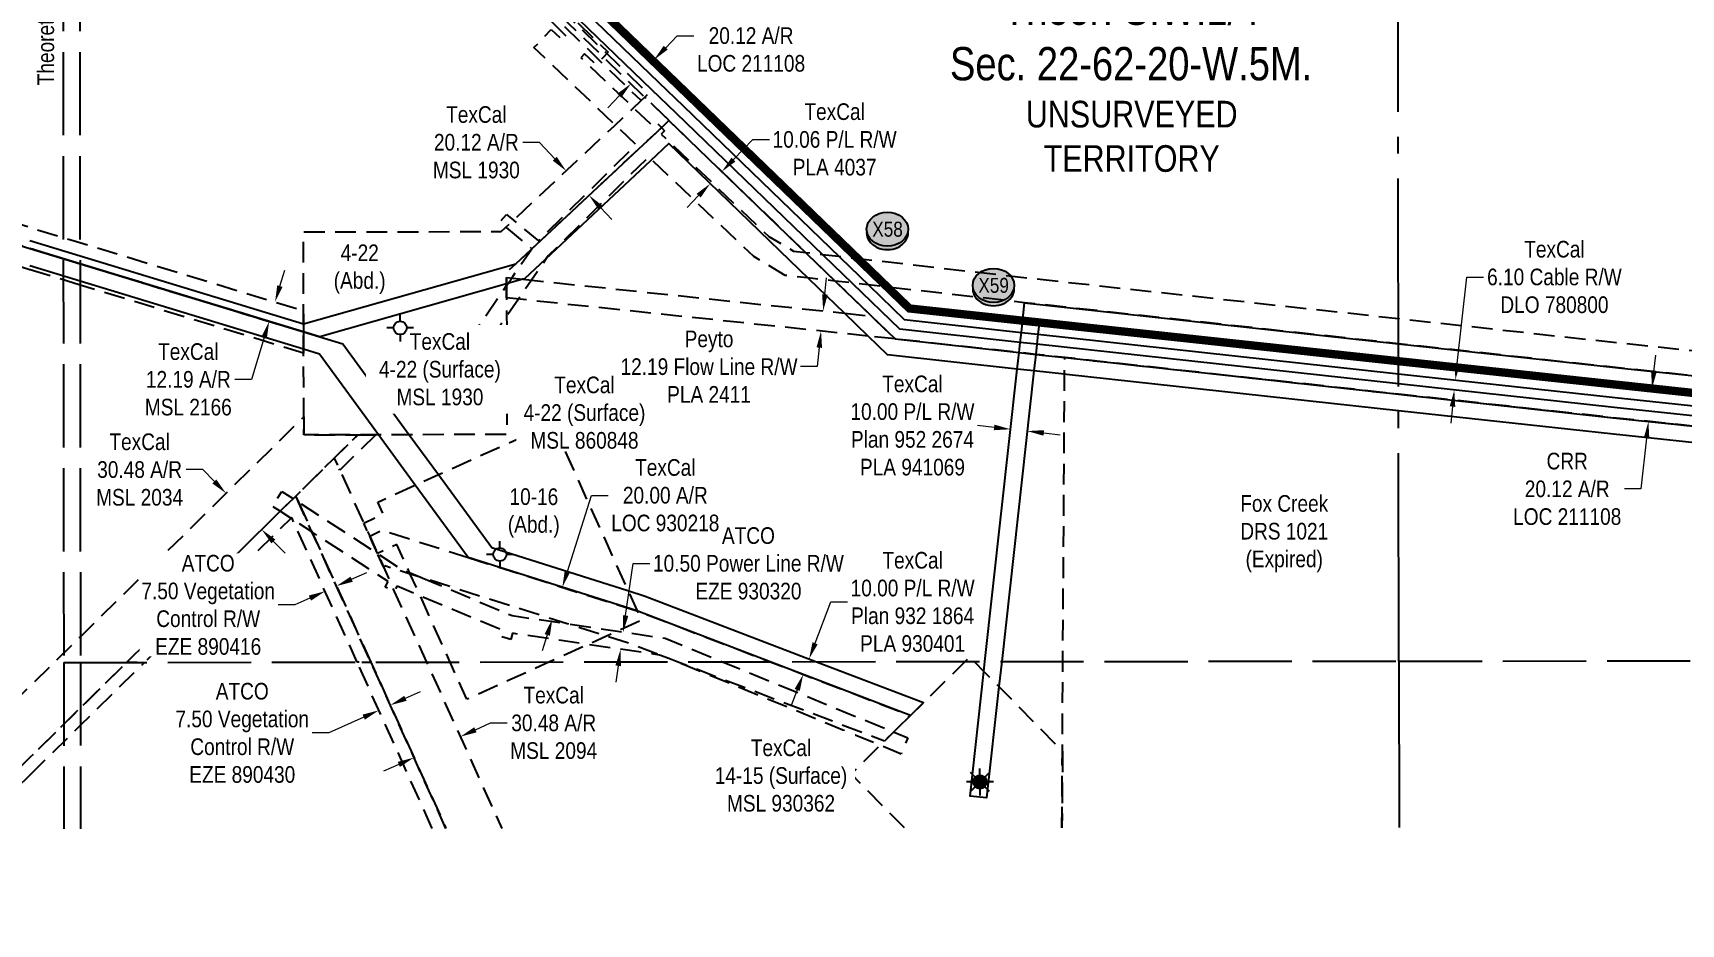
# Model space of a CAD drawing. Extents: x 500622 to 512229, y 6022177 to 6028063.
# Drawn here: x 504776 to 505765, y 6024584 to 6025119 of the extents above; entities that cross this region are included whole.
import ezdxf
from ezdxf.enums import TextEntityAlignment as Align

# ---------------------------------------------------------------- set-up
doc = ezdxf.new("R2010")
doc.units = 0
doc.header["$LTSCALE"] = 5
doc.header["$PDMODE"] = 3
doc.header["$PDSIZE"] = 30
for name, pattern in [('foc-ACCESSROAD', [3.75, 2.5, -1.25]), ('foc-FLOWLINE', [3.75, 2.5, -1.25]), ('foc-QUARTERLINE', [33, 25, -3, 2, -3]), ('foc-UNSURVEYED', [12.5, 10, -2.5])]:
    doc.linetypes.add(name, pattern=pattern)
doc.layers.get('Defpoints').update_dxf_attribs({"color": 9})
for name, color, linetype in [('C-SYMBOL', 7, 'Continuous'), ('F-AR', 190, 'foc-ACCESSROAD'), ('F-EZE', 190, 'foc-FLOWLINE'), ('F-FLOWLINE', 190, 'foc-FLOWLINE'), ('F-RW', 190, 'Continuous'), ('F-WS', 190, 'foc-ACCESSROAD'), ('F-WS-S', 190, 'Continuous'), ('L-QSEC', 8, 'foc-QUARTERLINE'), ('L-ROAD-T', 7, 'Continuous'), ('L-UNS-T', 3, 'Continuous'), ('L-USEC', 7, 'foc-UNSURVEYED'), ('P-CROSSINGS', 250, 'Continuous')]:
    doc.layers.add(name, color=color, linetype=linetype)
for name, color, linetype, lineweight in [('F-AR-T', 190, 'Continuous', 9), ('F-EZE-T', 190, 'Continuous', 9), ('F-FLOWLINE-T', 190, 'Continuous', 9), ('F-RW-T', 190, 'Continuous', 9), ('F-WS-T', 190, 'Continuous', 9)]:
    doc.layers.add(name, color=color, linetype=linetype, lineweight=lineweight)
doc.layers.add('P-PROPOSED-WL2', color=7, linetype='Continuous', true_color=0x05c1ff)
doc.styles.add('175L', font='ARIALN.TTF', dxfattribs={"height": 20})
doc.styles.add('80CG', font='ARIALN.TTF', dxfattribs={"height": 10})
doc.styles.add('80L', font='ARIALN.TTF', dxfattribs={"height": 10})
doc.styles.add('Crossing', font='ARIALN.TTF', dxfattribs={"height": 10})
doc.dimstyles.new('Compass 5 000', dxfattribs={"dimscale": 5, "dimtxt": 9, "dimasz": 2, "dimexe": 0.2, "dimexo": 0.0625, "dimgap": 0.5, "dimtad": 0, "dimtih": 1, "dimtoh": 1, "dimzin": 0, "dimdsep": 46, "dimtxsty": '80CG', "dimcen": 0.1, "dimse1": 1, "dimse2": 1, "dimclrd": 256, "dimclrt": 256, "dimaunit": 1, "dimadec": 4, "dimazin": 0, "dimtfac": 0.06, "dimtofl": 0, "dimtmove": 0, "dimatfit": 1, "dimfxl": 0.2, "dimtolj": 1, "dimtzin": 0, "dimlwd": -1, "dimarcsym": 0})

# ---------------------------------------------------------------- blocks, each defined once
blk = doc.blocks.new('*D964')
at = {"layer": 'Defpoints', "color": 0, "transparency": 16777216}
for p in [(505189.46, 6025035.87), (505191.55, 6025033.85), (505184.56, 6025026.61)]:
    blk.add_point(p, dxfattribs=at)
at = {"layer": 'F-RW-T', "transparency": 16777216}
for p, q in [((505196.41, 6025043.07), (505208.09, 6025055.16)), ((505208.09, 6025055.16), (505218.09, 6025055.16)), ((505175.52, 6025021.44), (505168.58, 6025014.25))]:
    blk.add_line(p, q, dxfattribs=at)
for points in [[(505195.21, 6025044.22), (505197.61, 6025041.91), (505189.46, 6025035.87)], [(505174.32, 6025022.6), (505176.72, 6025020.28), (505182.47, 6025028.63)]]:
    blk.add_solid(points, dxfattribs=at)
at = {"layer": 'F-RW-T', "transparency": 16777216, "insert": (505257.17, 6025055.16), "char_height": 10, "attachment_point": 5, "style": '80CG'}
blk.add_mtext('\\A1;TexCal\\P10.06 P/L R/W\\PPLA 4037', dxfattribs=at)
blk = doc.blocks.new('*D1030')
at = {"layer": 'Defpoints', "color": 0, "transparency": 16777216}
for p in [(505703.9, 6024910.57), (505748.06, 6024905.73), (505701.71, 6024890.57)]:
    blk.add_point(p, dxfattribs=at)
at = {"layer": 'F-AR-T', "transparency": 16777216}
for p, q in [((505749.15, 6024915.67), (505750.24, 6024925.61)), ((505744.77, 6024875.78), (505741.42, 6024845.23)), ((505741.42, 6024845.23), (505731.42, 6024845.23))]:
    blk.add_line(p, q, dxfattribs=at)
for points in [[(505747.49, 6024915.85), (505750.81, 6024915.49), (505748.06, 6024905.73)], [(505743.12, 6024875.96), (505746.43, 6024875.6), (505745.87, 6024885.72)]]:
    blk.add_solid(points, dxfattribs=at)
at = {"layer": 'F-AR-T', "transparency": 16777216, "insert": (505697.11, 6024845.23), "char_height": 10, "attachment_point": 5, "style": '80CG'}
blk.add_mtext('\\A1;CRR\\P20.12 A/R\\PLOC 211108', dxfattribs=at)
blk = doc.blocks.new('*D1031')
at = {"layer": 'Defpoints', "color": 0, "transparency": 16777216}
for p in [(505128.85, 6025122.39), (505114.87, 6025107.91), (505148.79, 6025103.13)]:
    blk.add_point(p, dxfattribs=at)
at = {"layer": 'F-AR-T', "transparency": 16777216}
for p, q in [((505155.73, 6025110.33), (505162.68, 6025117.52)), ((505162.68, 6025117.52), (505172.68, 6025117.52)), ((505127.86, 6025081.47), (505120.91, 6025074.28))]:
    blk.add_line(p, q, dxfattribs=at)
for points in [[(505154.53, 6025111.49), (505156.93, 6025109.17), (505148.79, 6025103.13)], [(505126.66, 6025082.63), (505129.06, 6025080.31), (505134.81, 6025088.66)]]:
    blk.add_solid(points, dxfattribs=at)
at = {"layer": 'F-AR-T', "transparency": 16777216, "insert": (505206.99, 6025117.52), "char_height": 10, "attachment_point": 5, "style": '80CG'}
blk.add_mtext('\\A1;CRR\\P20.12 A/R\\PLOC 211108', dxfattribs=at)
blk = doc.blocks.new('*D1043')
at = {"layer": 'Defpoints', "color": 0, "transparency": 16777216}
for p in [(505629.98, 6024910.71), (505642.06, 6024909.38), (505641.4, 6024903.32)]:
    blk.add_point(p, dxfattribs=at)
at = {"layer": 'F-RW-T', "transparency": 16777216}
for p, q in [((505631.07, 6024920.65), (505636.77, 6024972.53)), ((505636.77, 6024972.53), (505646.77, 6024972.53)), ((505628.23, 6024894.71), (505627.14, 6024884.77))]:
    blk.add_line(p, q, dxfattribs=at)
for points in [[(505629.42, 6024920.83), (505632.73, 6024920.47), (505629.98, 6024910.71)], [(505626.57, 6024894.89), (505629.88, 6024894.52), (505629.32, 6024904.65)]]:
    blk.add_solid(points, dxfattribs=at)
at = {"layer": 'F-RW-T', "transparency": 16777216, "insert": (505689.44, 6024972.53), "char_height": 10, "attachment_point": 5, "style": '80CG'}
blk.add_mtext('\\A1;TexCal\\P6.10 Cable R/W\\PDLO 780800', dxfattribs=at)
blk = doc.blocks.new('*D1064')
at = {"layer": 'Defpoints', "color": 0, "transparency": 16777216}
for p in [(504884.84, 6024968.6), (504881.28, 6024956.94), (504921.13, 6024957.54)]:
    blk.add_point(p, dxfattribs=at)
at = {"layer": 'F-AR-T', "transparency": 16777216}
for p, q in [((504924.04, 6024967.1), (504926.96, 6024976.67)), ((504914.66, 6024936.31), (504906.95, 6024911.01)), ((504906.95, 6024911.01), (504896.95, 6024911.01))]:
    blk.add_line(p, q, dxfattribs=at)
for points in [[(504922.45, 6024967.59), (504925.64, 6024966.62), (504921.13, 6024957.54)], [(504913.06, 6024936.8), (504916.25, 6024935.82), (504917.57, 6024945.88)]]:
    blk.add_solid(points, dxfattribs=at)
at = {"layer": 'F-AR-T', "transparency": 16777216, "insert": (504869.03, 6024911.01), "char_height": 10, "attachment_point": 5, "style": '80CG'}
blk.add_mtext('\\A1;TexCal\\P12.19 A/R\\PMSL 2166', dxfattribs=at)
blk = doc.blocks.new('*D1066')
at = {"layer": 'Defpoints', "color": 0, "transparency": 16777216}
for p in [(505172.39, 6024769.77), (505168.82, 6024760.44), (505241.85, 6024743.16)]:
    blk.add_point(p, dxfattribs=at)
at = {"layer": 'F-RW-T', "transparency": 16777216}
for p, q in [((505245.43, 6024752.5), (505254.93, 6024777.32)), ((505254.93, 6024777.32), (505264.93, 6024777.32)), ((505234.7, 6024724.49), (505231.13, 6024715.16))]:
    blk.add_line(p, q, dxfattribs=at)
for points in [[(505243.87, 6024753.1), (505246.98, 6024751.91), (505241.85, 6024743.16)], [(505233.15, 6024725.09), (505236.26, 6024723.9), (505238.28, 6024733.83)]]:
    blk.add_solid(points, dxfattribs=at)
at = {"layer": 'F-RW-T', "transparency": 16777216, "insert": (505304.02, 6024777.32), "char_height": 10, "attachment_point": 5, "style": '80CG'}
blk.add_mtext('\\A1;TexCal\\P10.00 P/L R/W\\PPlan 932 1864\\PPLA 930401', dxfattribs=at)
blk = doc.blocks.new('*D1070')
at = {"layer": 'Defpoints', "color": 0, "transparency": 16777216}
for p in [(505372.81, 6024879.99), (505360.73, 6024861.71), (505370.67, 6024860.61)]:
    blk.add_point(p, dxfattribs=at)
at = {"layer": 'F-RW-T', "transparency": 16777216}
for p, q in [((505352.93, 6024882.19), (505343, 6024883.29)), ((505382.75, 6024878.9), (505392.69, 6024877.8))]:
    blk.add_line(p, q, dxfattribs=at)
for points in [[(505353.12, 6024883.85), (505352.75, 6024880.53), (505362.87, 6024881.09)], [(505382.93, 6024880.55), (505382.56, 6024877.24), (505372.81, 6024879.99)]]:
    blk.add_solid(points, dxfattribs=at)
at = {"layer": 'F-RW-T', "transparency": 16777216, "insert": (505303.91, 6024883.29), "char_height": 10, "attachment_point": 5, "style": '80CG'}
blk.add_mtext('\\A1;TexCal\\P10.00 P/L R/W\\PPlan 952 2674\\PPLA 941069', dxfattribs=at)
blk = doc.blocks.new('*D1075')
at = {"layer": 'Defpoints', "color": 0, "transparency": 16777216}
for p in [(505130.17, 6024759.29), (505138.72, 6024758.02), (505137.18, 6024747.64)]:
    blk.add_point(p, dxfattribs=at)
at = {"layer": 'F-EZE-T', "transparency": 16777216}
for p, q in [((505131.64, 6024769.18), (505136.27, 6024800.49)), ((505136.27, 6024800.49), (505146.27, 6024800.49)), ((505127.17, 6024739.01), (505125.71, 6024729.12))]:
    blk.add_line(p, q, dxfattribs=at)
for points in [[(505129.99, 6024769.42), (505133.28, 6024768.94), (505130.17, 6024759.29)], [(505125.52, 6024739.25), (505128.82, 6024738.76), (505128.64, 6024748.9)]]:
    blk.add_solid(points, dxfattribs=at)
at = {"layer": 'F-EZE-T', "transparency": 16777216, "insert": (505205.41, 6024800.49), "char_height": 10, "attachment_point": 5, "style": '80CG'}
blk.add_mtext('\\A1;ATCO\\P10.50 Power Line R/W\\PEZE 930320', dxfattribs=at)
blk = doc.blocks.new('*D1076')
at = {"layer": 'Defpoints', "color": 0, "transparency": 16777216}
for p in [(505093.66, 6024786.15), (505093.71, 6024786.13), (505087.67, 6024767.06)]:
    blk.add_point(p, dxfattribs=at)
at = {"layer": 'F-AR-T', "transparency": 16777216}
for p, q in [((505096.68, 6024795.68), (505111.16, 6024841.39)), ((505111.16, 6024841.39), (505121.16, 6024841.39)), ((505084.6, 6024757.55), (505081.58, 6024748.01))]:
    blk.add_line(p, q, dxfattribs=at)
for points in [[(505095.09, 6024796.19), (505098.27, 6024795.18), (505093.66, 6024786.15)], [(505083.01, 6024758.05), (505086.19, 6024757.04), (505087.62, 6024767.08)]]:
    blk.add_solid(points, dxfattribs=at)
at = {"layer": 'F-AR-T', "transparency": 16777216, "insert": (505155.48, 6024841.39), "char_height": 10, "attachment_point": 5, "style": '80CG'}
blk.add_mtext('\\A1;TexCal\\P20.00 A/R\\PLOC 930218', dxfattribs=at)
blk = doc.blocks.new('*D1077')
at = {"layer": 'Defpoints', "color": 0, "transparency": 16777216}
for p in [(505032.34, 6024696.41), (505035.94, 6024688.45), (505008.16, 6024675.89)]:
    blk.add_point(p, dxfattribs=at)
at = {"layer": 'F-AR-T', "transparency": 16777216}
for p, q in [((505041.46, 6024700.52), (505050.57, 6024704.64)), ((505050.57, 6024704.64), (505060.57, 6024704.64)), ((504995.45, 6024679.73), (504986.33, 6024675.62))]:
    blk.add_line(p, q, dxfattribs=at)
for points in [[(505040.77, 6024702.04), (505042.14, 6024699), (505032.34, 6024696.41)], [(504994.76, 6024681.25), (504996.13, 6024678.22), (505004.56, 6024683.85)]]:
    blk.add_solid(points, dxfattribs=at)
at = {"layer": 'F-AR-T', "transparency": 16777216, "insert": (505088.47, 6024704.64), "char_height": 10, "attachment_point": 5, "style": '80CG'}
blk.add_mtext('\\A1;TexCal\\P30.48 A/R\\PMSL 2094', dxfattribs=at)
blk = doc.blocks.new('*D1078')
at = {"layer": 'Defpoints', "color": 0, "transparency": 16777216}
for p in [(504983.49, 6024712.26), (504991.87, 6024693.72), (504998.71, 6024696.8)]:
    blk.add_point(p, dxfattribs=at)
at = {"layer": 'F-EZE-T', "transparency": 16777216}
for p, q in [((504999.44, 6024719.46), (505008.56, 6024723.58)), ((504974.38, 6024708.14), (504953.4, 6024698.66)), ((504953.4, 6024698.66), (504943.4, 6024698.66))]:
    blk.add_line(p, q, dxfattribs=at)
for points in [[(504973.69, 6024709.66), (504975.07, 6024706.62), (504983.49, 6024712.26)], [(504998.76, 6024720.98), (505000.13, 6024717.94), (504990.33, 6024715.35)]]:
    blk.add_solid(points, dxfattribs=at)
at = {"layer": 'F-EZE-T', "transparency": 16777216, "insert": (504901.43, 6024698.66), "char_height": 10, "attachment_point": 5, "style": '80CG'}
blk.add_mtext('\\A1;ATCO\\P7.50 Vegetation\\PControl R/W\\PEZE 890430', dxfattribs=at)
blk = doc.blocks.new('*D1079')
at = {"layer": 'Defpoints', "color": 0, "transparency": 16777216}
for p in [(504956.28, 6024790.7), (504949.45, 6024787.61), (504951.17, 6024783.79)]:
    blk.add_point(p, dxfattribs=at)
at = {"layer": 'F-EZE-T', "transparency": 16777216}
for p, q in [((504967.12, 6024791), (504976.23, 6024795.11)), ((504932.95, 6024775.56), (504922.95, 6024775.56)), ((504942.06, 6024779.67), (504932.95, 6024775.56))]:
    blk.add_line(p, q, dxfattribs=at)
for points in [[(504966.44, 6024792.52), (504967.81, 6024789.48), (504958.01, 6024786.88)], [(504941.37, 6024781.19), (504942.75, 6024778.15), (504951.17, 6024783.79)]]:
    blk.add_solid(points, dxfattribs=at)
at = {"layer": 'F-EZE-T', "transparency": 16777216, "insert": (504880.98, 6024775.56), "char_height": 10, "attachment_point": 5, "style": '80CG', "bg_fill": 3, "box_fill_scale": 1.1, "bg_fill_color": 256, "bg_fill_true_color": 13158600, "bg_fill_transparency": 0}
blk.add_mtext('\\A1;ATCO\\P7.50 Vegetation\\PControl R/W\\PEZE 890416', dxfattribs=at)
blk = doc.blocks.new('*D1080')
at = {"layer": 'Defpoints', "color": 0, "transparency": 16777216}
for p in [(504891.72, 6024842.58), (504893.44, 6024844.27), (504914.82, 6024822.54)]:
    blk.add_point(p, dxfattribs=at)
at = {"layer": 'F-AR-T', "transparency": 16777216}
for p, q in [((504877.69, 6024856.83), (504867.69, 6024856.83)), ((504884.7, 6024849.71), (504877.69, 6024856.83)), ((504920.12, 6024813.72), (504927.13, 6024806.6))]:
    blk.add_line(p, q, dxfattribs=at)
for points in [[(504885.89, 6024850.88), (504883.51, 6024848.54), (504891.72, 6024842.58)], [(504921.3, 6024814.89), (504918.93, 6024812.56), (504913.1, 6024820.85)]]:
    blk.add_solid(points, dxfattribs=at)
at = {"layer": 'F-AR-T', "transparency": 16777216, "insert": (504839.79, 6024856.83), "char_height": 10, "attachment_point": 5, "style": '80CG'}
blk.add_mtext('\\A1;TexCal\\P30.48 A/R\\PMSL 2034', dxfattribs=at)
blk = doc.blocks.new('*D1081')
at = {"layer": 'Defpoints', "color": 0, "transparency": 16777216}
for p in [(505099.34, 6025039.48), (505095.94, 6025036.3), (505113.09, 6025024.79)]:
    blk.add_point(p, dxfattribs=at)
at = {"layer": 'F-AR-T', "transparency": 16777216}
for p, q in [((505079.9, 6025053.44), (505069.9, 6025053.44)), ((505089.11, 6025043.6), (505079.9, 6025053.44)), ((505116.53, 6025014.31), (505123.36, 6025007.01))]:
    blk.add_line(p, q, dxfattribs=at)
for points in [[(505090.32, 6025044.74), (505087.89, 6025042.46), (505095.94, 6025036.3)], [(505117.74, 6025015.45), (505115.31, 6025013.17), (505109.69, 6025021.61)]]:
    blk.add_solid(points, dxfattribs=at)
at = {"layer": 'F-AR-T', "transparency": 16777216, "insert": (505042, 6025053.44), "char_height": 10, "attachment_point": 5, "style": '80CG'}
blk.add_mtext('\\A1;TexCal\\P20.12 A/R\\PMSL 1930', dxfattribs=at)
blk = doc.blocks.new('*D1082')
at = {"layer": 'Defpoints', "color": 0, "transparency": 16777216}
for p in [(505199.12, 6024957.58), (505197.84, 6024945.47), (505249.01, 6024940.06)]:
    blk.add_point(p, dxfattribs=at)
at = {"layer": 'F-FLOWLINE-T', "transparency": 16777216}
for p, q in [((505251.34, 6024962.12), (505252.39, 6024972.06)), ((505247.96, 6024930.12), (505246.75, 6024918.71)), ((505246.75, 6024918.71), (505236.75, 6024918.71))]:
    blk.add_line(p, q, dxfattribs=at)
for points in [[(505249.68, 6024962.29), (505253, 6024961.94), (505250.29, 6024952.17)], [(505246.3, 6024930.29), (505249.62, 6024929.94), (505249.01, 6024940.06)]]:
    blk.add_solid(points, dxfattribs=at)
at = {"layer": 'F-FLOWLINE-T', "transparency": 16777216, "insert": (505181.75, 6024918.71), "char_height": 10, "attachment_point": 5, "style": '80CG'}
blk.add_mtext('\\A1;Peyto\\P12.19 Flow Line R/W\\PPLA 2411', dxfattribs=at)
blk = doc.blocks.new('Gabd')
for p, q in [((-0.81, 0), (-1.62, 0)), ((0, 0.81), (0, 1.62)), ((1.62, 0), (0.81, 0)), ((0, -0.81), (0, -1.62))]:
    blk.add_line(p, q)
blk.add_circle((0, 0), 0.8)
blk = doc.blocks.new('GAS')
h = blk.add_hatch(color=255)
h.dxf.hatch_style = 1
edge = h.paths.add_edge_path()
edge.add_arc((0, 0), 0.9, 0, 360)
for p, q in [((-0.81, 0), (-1.62, 0)), ((-0.57, 0.57), (-1.14, 1.14)), ((0, 0.81), (0, 1.62)), ((0.57, 0.57), (1.14, 1.14)), ((1.62, 0), (0.81, 0)), ((-0.57, -0.57), (-1.14, -1.14)), ((0, -0.81), (0, -1.62)), ((1.14, -1.14), (0.57, -0.57))]:
    blk.add_line(p, q)
blk.add_circle((0, 0), 0.8)
blk = doc.blocks.new('xing2')
h = blk.add_hatch(color=50)
h.dxf.hatch_style = 1
edge = h.paths.add_edge_path()
edge.add_ellipse((0, 0), major_axis=(-12.5, 0), ratio=0.816297, start_angle=0, end_angle=360)
h = blk.add_hatch(color=250)
h.dxf.hatch_style = 1
edge = h.paths.add_edge_path()
edge.add_ellipse((0, -2.05), major_axis=(-12.5, 0), ratio=0.816297, start_angle=0, end_angle=180)
edge.add_line((12.5, -2.05), (12.5, 0))
edge.add_ellipse((0, 0), major_axis=(-12.5, 0), ratio=0.816297, start_angle=0, end_angle=180, ccw=False)
edge.add_line((-12.5, 0), (-12.5, -2.05))
at = {"color": 250}
blk.add_ellipse((0, 0), major_axis=(-12.5, 0), ratio=0.816297, dxfattribs=at)
blk.add_ellipse((0, -2.05), major_axis=(-12.5, 0), ratio=0.816297, start_param=0, end_param=3.141593, dxfattribs=at)
at = {"color": 250, "style": 'Crossing'}
blk.add_attdef('CROSSING', text='', height=9, dxfattribs=at).set_placement((0.09, 0.02), align=Align.MIDDLE_CENTER)
at = {"color": 250, "style": 'Crossing', "flags": 1}
for tag, p in [('OWNER', (0.09, -12.49)), ('DESCRIPTION', (0.09, -25.77)), ('LOCATION', (0.09, -39.3)), ('DWG_REF', (0.09, -52.84))]:
    blk.add_attdef(tag, text='', height=9, dxfattribs=at).set_placement(p, align=Align.MIDDLE_CENTER)

msp = doc.modelspace()

# ---------------------------------------------------------------- linework, layer by layer
at = {"layer": 'F-AR', "flags": 128}
for points in [[(504251.495, 6025993.611), (504603.403, 6025629.214), (504690.717, 6025545.058), (504773.32, 6025465.448), (504803.51, 6025436.351), (504932.392, 6025312.134), (505051.91, 6025196.737), (505067.723, 6025181.441), (505073.384, 6025175.96), (505073.792, 6025175.566), (505075.263, 6025174.145), (505078.782, 6025170.747), (505273.201, 6024982.97), (505290.82, 6024965.954), (505302.562, 6024954.614), (505370.179, 6024947.192), (505380.113, 6024946.102), (505595.791, 6024922.436), (505726.848, 6024908.055), (506051.746, 6024873.772), (506074.469, 6024871.374), (506084.412, 6024870.325), (506099.346, 6024868.749), (506166.617, 6024861.649), (506197.108, 6024858.432), (506397.712, 6024837.264), (506427.875, 6024834.081), (507032.806, 6024770.239), (507048.347, 6024768.542), (507067.558, 6024766.57), (507090.453, 6024764.155), (507112.618, 6024761.753), (507129.922, 6024759.856), (507169.525, 6024755.663), (507178.205, 6024754.842), (507219.769, 6024750.516), (507285.703, 6024743.556), (507387.791, 6024732.786), (507402.851, 6024731.196), (507416.299, 6024729.777), (507417.91, 6024729.608), (507422.897, 6024729.083), (507429.871, 6024728.346), (507431.338, 6024728.191), (507434.912, 6024727.814), (507446.941, 6024726.546), (507449.949, 6024726.235), (507450.825, 6024705.898), (507435.739, 6024707.49), (507430.713, 6024708.019), (507426.581, 6024708.456), (507423.673, 6024708.764), (507418.678, 6024709.29), (507411.541, 6024710.042), (507403.551, 6024710.886), (507401.799, 6024711.07), (507386.888, 6024712.644), (507219.8, 6024730.277), (507210.07, 6024731.28), (507199.996, 6024732.276), (507156.386, 6024736.847), (507139.095, 6024738.749), (507106.13, 6024742.271), (507104.934, 6024742.398), (507095.889, 6024743.355), (507082.71, 6024744.743), (507081.935, 6024744.825), (507063.202, 6024746.8), (507062.63, 6024746.86), (506656.919, 6024789.668), (506626.574, 6024792.868), (506427.904, 6024813.842), (506397.74, 6024817.025), (506097.235, 6024848.735), (506082.326, 6024850.308), (506072.337, 6024851.362), (506069.609, 6024851.65), (506052.334, 6024853.474), (506049.619, 6024853.762), (505796.286, 6024880.49), (505724.694, 6024888.046), (505595.817, 6024902.189), (505395.347, 6024924.186), (505377.902, 6024926.1), (505367.968, 6024927.19), (505293.529, 6024935.36), (505279.276, 6024949.126), (505258.139, 6024969.541), (505240.52, 6024986.557), (505157.7, 6025066.55), (505143.207, 6025080.548), (504908.937, 6025306.818), (504803.539, 6025408.392), (504773.35, 6025437.487), (504737.941, 6025471.611), (504723.447, 6025485.579), (504661.759, 6025545.028), (504589.183, 6025614.976), (504239.993, 6025976.527), (504235.87, 6025976.477), (503970.903, 6025971.592), (503965.562, 6025971.495), (503961.463, 6025971.427), (503957.66, 6025971.35), (503954.123, 6025971.285), (503933.727, 6025970.911), (503939.681, 6025980.532), (503940.276, 6025981.494), (503942.405, 6025984.933), (503945.718, 6025990.356), (503946.23, 6025991.112), (503957.205, 6025991.311), (503967.794, 6025991.503), (503970.884, 6025991.559), (504248.614, 6025996.595), (504251.495, 6025993.611)], [(505037.08, 6024804.076), (505138.606, 6024771.912), (505140.041, 6024771.457), (505218.504, 6024741.407), (505302.71, 6024709.162), (505292.598, 6024699.201), (505287.049, 6024693.738), (505162.513, 6024741.352), (505157.601, 6024743.311), (505152.633, 6024745.261), (505152.055, 6024745.436), (505133.439, 6024752.565), (505120.194, 6024756.761), (505096.482, 6024764.272), (505009.537, 6024791.817), (505002.365, 6024794.09), (504987.027, 6024798.949), (504986.198, 6024798.536), (504982.617, 6024806.449), (504977.954, 6024816.779), (504985.347, 6024820.466), (505037.08, 6024804.076)]]:
    msp.add_lwpolyline(points, close=True, dxfattribs=at)
at = {"layer": 'F-EZE', "flags": 128}
for points in [[(503178.508, 6026726.636), (503253.993, 6026652.668), (503256.321, 6026654.793), (503260.368, 6026650.361), (503258.163, 6026648.348), (503262.592, 6026642.72), (503308.388, 6026587.238), (503311.073, 6026584.476), (503334.711, 6026560.158), (503366.2, 6026527.765), (503366.874, 6026527.072), (503391.835, 6026514.367), (503417.101, 6026501.508), (503426.869, 6026497.307), (503432.572, 6026494.686), (503433.002, 6026495.408), (503434.256, 6026497.313), (503436.426, 6026500.608), (503439.135, 6026504.722), (503443.145, 6026510.812), (503443.866, 6026511.872), (503446.838, 6026516.422), (503451.851, 6026513.121), (503450.33, 6026510.811), (503448.148, 6026507.497), (503446.321, 6026504.721), (503441.445, 6026497.316), (503440.756, 6026496.269), (503438.224, 6026492.424), (503441.986, 6026490.806), (503552.242, 6026378.243), (503581.756, 6026348.113), (503677.055, 6026250.828), (503934.077, 6025988.455), (503941.244, 6025986.096), (503942.803, 6025985.581), (503956.065, 6025981.088), (503957.056, 6025980.891), (503966.272, 6025977.857), (503970.898, 6025976.335), (503976.888, 6025974.363), (504231.225, 6025981.286), (504239.354, 6025981.508), (504243.548, 6025981.622), (504244.005, 6025981.635), (504260.85, 6025963.706), (504415.54, 6025799.074), (504514.391, 6025693.879), (504555.616, 6025654.046), (504668.439, 6025545.035), (504773.343, 6025443.68), (504803.533, 6025414.511), (505056.584, 6025170.01), (505064.131, 6025162.718), (505121.189, 6025107.593), (505120.386, 6025106.761), (505118.3, 6025104.603), (505116.215, 6025102.445), (505113.891, 6025100.04), (505107.044, 6025106.655), (505104.788, 6025104.284), (505136.413, 6025074.188), (505148.624, 6025062.568), (505150.81, 6025064.721), (505153.178, 6025062.317), (505155.023, 6025060.445), (505152.974, 6025058.428), (505217.677, 6024996.857), (505232.384, 6024988.111), (505239.788, 6024987.264), (505249.744, 6024986.126), (505259.698, 6024984.988), (505272.644, 6024983.508), (505372.925, 6024972.044), (505595.76, 6024947.59), (505729.555, 6024932.908), (506054.394, 6024898.619), (506077.115, 6024896.221), (506087.015, 6024894.915), (506087.509, 6024899.638), (506099.497, 6024898.352), (506102.429, 6024898.037), (506101.952, 6024893.594), (506107.432, 6024893.012), (506105.846, 6024878.09), (506100.351, 6024878.674), (506099.318, 6024868.758), (506098.481, 6024860.874), (506097.837, 6024854.811), (506097.206, 6024848.744), (506096.43, 6024842.034), (506170.129, 6024834.14), (506170.033, 6024841.051), (506169.949, 6024847.191), (506169.864, 6024853.332), (506169.754, 6024861.318), (506169.541, 6024876.751), (506175.542, 6024876.833), (506175.765, 6024860.684), (506175.875, 6024852.698), (506175.96, 6024846.557), (506176.045, 6024840.417), (506176.141, 6024833.495), (506397.751, 6024809.756), (506427.914, 6024806.524), (506626.097, 6024785.286), (506656.44, 6024782.035), (507018.375, 6024743.27), (507068.556, 6024737.896), (507087.885, 6024735.826), (507110.954, 6024733.355), (507138.525, 6024730.401), (507149.975, 6024729.176), (507167.813, 6024727.267), (507213.486, 6024722.379), (507219.814, 6024721.702), (507223.602, 6024721.296), (507384.284, 6024704.1), (507399.193, 6024702.505), (507400.016, 6024702.416), (507400.982, 6024704.098), (507404.857, 6024710.748), (507406.439, 6024713.471), (507415.935, 6024729.815), (507417.804, 6024733.032), (507422.547, 6024741.196), (507424.002, 6024743.694), (507429.129, 6024752.524), (507433.934, 6024760.795), (507445.287, 6024780.276), (507446.171, 6024751.986), (507441.367, 6024743.711), (507434.776, 6024732.373), (507432.288, 6024728.09), (507423.448, 6024712.875), (507421.209, 6024709.025), (507418.931, 6024705.102), (507417.35, 6024702.38), (507416.355, 6024700.668), (507419.218, 6024700.361), (507424.208, 6024699.827), (507436.271, 6024698.537), (507439.104, 6024698.234), (507467.004, 6024695.293), (507514.016, 6024690.196), (507526.476, 6024688.901), (507529.721, 6024688.587), (507541.413, 6024687.456), (507556.49, 6024685.971), (508021.797, 6024636.852), (508051.961, 6024633.674), (508194.174, 6024618.69), (508193.849, 6024615.653), (508193.697, 6024614.226), (508206.063, 6024612.922), (508245.85, 6024608.719), (508255.797, 6024607.669), (508257.838, 6024607.453), (508260.552, 6024606.814), (508273.168, 6024603.848), (508283.396, 6024601.443), (508292.995, 6024599.186), (508296.041, 6024598.47), (508296.372, 6024598.393), (508299.086, 6024597.566), (508316.177, 6024592.357), (508323.494, 6024590.127), (508323.496, 6024588.826), (508323.506, 6024583.849), (508317.224, 6024585.763), (508316.189, 6024586.078), (508299.098, 6024591.287), (508296.053, 6024592.215), (508294.808, 6024592.595), (508293.007, 6024593.018), (508283.392, 6024595.279), (508260.608, 6024600.622), (508256.828, 6024601.524), (508255.165, 6024601.7), (508205.431, 6024606.951), (508193.058, 6024608.257), (508192.579, 6024603.773), (508051.987, 6024618.583), (508021.823, 6024621.76), (507594.246, 6024666.795), (507525.331, 6024674.057), (507509.745, 6024675.7), (507475.483, 6024679.311), (507467.914, 6024680.109), (507462.678, 6024680.661), (507452.148, 6024681.771), (507437.346, 6024683.33), (507425.122, 6024684.638), (507420.136, 6024685.172), (507408.1, 6024686.46), (507407.654, 6024685.442), (507404.066, 6024679.518), (507398.326, 6024682.853), (507391.092, 6024687.056), (507391.761, 6024688.208), (507382.524, 6024689.197), (507247.954, 6024703.598), (507237.88, 6024704.676), (507219.838, 6024706.608), (507192.094, 6024709.631), (507172.23, 6024711.703), (507136.927, 6024715.481), (507121.768, 6024717.105), (507098.622, 6024719.583), (507079.294, 6024721.653), (506878.898, 6024743.12), (506655.499, 6024767.048), (506625.157, 6024770.298), (506427.936, 6024791.431), (506397.772, 6024794.662), (506176.35, 6024818.381), (506176.385, 6024815.778), (506170.384, 6024815.695), (506170.337, 6024819.026), (506094.828, 6024827.114), (506094.512, 6024824.166), (506079.592, 6024825.767), (506079.908, 6024828.713), (506074.464, 6024829.296), (506075.706, 6024840.89), (506076.062, 6024844.216), (506081.509, 6024843.633), (506082.293, 6024850.319), (506082.921, 6024856.387), (506083.565, 6024862.45), (506084.398, 6024870.329), (506085.45, 6024880.263), (506075.513, 6024881.313), (506052.805, 6024883.709), (505727.938, 6024917.989), (505595.779, 6024932.492), (505371.276, 6024957.127), (505290.392, 6024966.368), (505277.446, 6024967.846), (505267.492, 6024968.984), (505257.538, 6024970.121), (505241.113, 6024971.998), (505227.506, 6024973.552), (505208.555, 6024984.822), (505147.343, 6025043.072), (505145.543, 6025044.785), (505085.276, 6024985.404), (505084.436, 6024984.182), (505075.131, 6024970.66), (505067.289, 6024959.265), (505060.214, 6024948.982), (505049.216, 6024932.999), (505040.562, 6024938.953), (505060.194, 6024967.483), (505061.025, 6024968.69), (505063.243, 6024971.914), (505075.362, 6024989.487), (505059.88, 6025002.545), (505056.217, 6025005.574), (505060.043, 6025010.199), (505064.298, 6025006.68), (505079.305, 6024994.267), (505137.93, 6025052.031), (505125.44, 6025063.916), (505083.572, 6025103.758), (505076.629, 6025110.366), (505086.974, 6025121.236), (505093.917, 6025114.628), (505096.253, 6025117.082), (505053.573, 6025158.319), (505053.107, 6025157.841), (505051.448, 6025156.147), (505047.165, 6025160.346), (505048.788, 6025162.012), (505049.256, 6025162.49), (504803.549, 6025399.891), (504773.359, 6025429.06), (504733.686, 6025467.39), (504719.211, 6025481.376), (504653.338, 6025545.019), (504509.069, 6025684.415), (504506.884, 6025682.259), (504502.668, 6025686.531), (504504.854, 6025688.689), (504253.121, 6025956.594), (504219.838, 6025970.469), (503978.395, 6025963.896), (503977.9, 6025960.518), (503971.961, 6025961.388), (503972.456, 6025964.763), (503970.909, 6025965.272), (503964.105, 6025967.512), (503956.801, 6025969.916), (503953.88, 6025970.878), (503952.721, 6025971.26), (503937.121, 6025976.395), (503928.363, 6025979.278), (503567.067, 6026348.099), (503537.552, 6026378.229), (503528.995, 6026386.972), (503444.227, 6026473.507), (503429.842, 6026479.694), (503427.962, 6026476.838), (503422.948, 6026480.139), (503424.241, 6026482.102), (503410.727, 6026487.914), (503392.38, 6026497.25), (503360.56, 6026513.447), (503358.544, 6026510.713), (503353.713, 6026514.275), (503355.728, 6026517.009), (503345.956, 6026527.047), (503337.595, 6026535.663), (503311.092, 6026562.928), (503306.106, 6026568.057), (503305.595, 6026568.583), (503299.283, 6026575.076), (503296.955, 6026572.997), (503292.957, 6026577.473), (503294.939, 6026579.244), (503295.284, 6026579.553), (503245.036, 6026640.427), (503178.525, 6026705.607), (503148.344, 6026735.183), (503101.87, 6026780.723), (503016.154, 6026864.722), (502975.174, 6026904.882), (502958.887, 6026920.844), (502951.715, 6026929.499), (502945.148, 6026937.229), (502943.151, 6026939.836), (502939.184, 6026944.624), (502935.572, 6026948.985), (502939.31, 6026952.543), (502941.891, 6026955), (502946.472, 6026959.354), (502950.288, 6026954.743), (502956.234, 6026947.565), (502962.72, 6026939.739), (502969.959, 6026931.001), (502986.192, 6026915.093), (503026.586, 6026875.509), (503112.312, 6026791.504), (503148.327, 6026756.213), (503178.508, 6026726.636)], [(504228.042, 6025993.221), (504232.432, 6025988.675), (504238.286, 6025982.614), (504591.304, 6025617.099), (504666.079, 6025545.032), (504773.345, 6025441.659), (504803.535, 6025412.564), (504911.02, 6025308.977), (505055.767, 6025169.171), (505063.316, 6025161.88), (505145.4, 6025082.602), (505143.207, 6025080.548), (505141.014, 6025078.495), (505131.62, 6025087.567), (504906.854, 6025304.658), (504803.544, 6025404.221), (504773.354, 6025433.316), (504735.811, 6025469.499), (504737.941, 6025471.611), (504723.447, 6025485.579), (504721.317, 6025483.466), (504657.439, 6025545.024), (504587.062, 6025612.852), (504235.854, 6025976.493), (504232.39, 6025980.079), (504229.992, 6025982.562), (504224.138, 6025988.624), (504219.843, 6025993.072), (503970.887, 6025988.558), (503967.459, 6025988.496), (503967.298, 6025987.053), (503966.602, 6025980.817), (503965.562, 6025971.495), (503965.348, 6025969.588), (503848.06, 6025773.662), (503848.046, 6025788.244), (503848.041, 6025794.077), (503954.123, 6025971.285), (503955.165, 6025973.025), (503955.314, 6025974.355), (503956.042, 6025980.885), (503956.545, 6025985.388), (503956.723, 6025986.987), (503957.205, 6025991.311), (503957.678, 6025995.55), (503958.044, 6025998.829), (503970.878, 6025999.062), (504241.493, 6026003.969), (504248.614, 6025996.595), (504251.495, 6025993.611), (504228.042, 6025993.221)], [(504981.667, 6024877.808), (504960.01, 6024856.494), (504956.717, 6024863.779), (504970.962, 6024877.797), (504981.667, 6024877.808)], [(504935.262, 6024837.224), (504943.291, 6024819.453), (504978.659, 6024741.175), (504970.43, 6024741.168), (504931.623, 6024827.06), (504931.155, 6024828.095), (504930.71, 6024827.657), (504842.711, 6024741.049), (504832.003, 6024741.04), (504924.276, 6024831.85), (504931.938, 6024839.392), (504933.561, 6024840.988), (504935.262, 6024837.224)], [(505009.537, 6024791.817), (505063.562, 6024769.144), (505096.482, 6024764.272), (505126.869, 6024759.777), (505155.45, 6024755.548), (505189.932, 6024741.379), (505292.598, 6024699.201), (505301.118, 6024695.701), (505297.127, 6024685.986), (505284.462, 6024691.19), (505162.513, 6024741.352), (505157.601, 6024743.311), (505152.633, 6024745.261), (505152.055, 6024745.436), (505109.171, 6024751.78), (505063.713, 6024758.506), (505062.686, 6024754.825), (505056.906, 6024756.438), (505057.933, 6024760.119), (505008.303, 6024780.948), (504994.378, 6024786.792), (504992.727, 6024783.675), (504987.324, 6024786.298), (504989.077, 6024789.604), (504943.291, 6024819.453), (504931.623, 6024827.06), (504930.71, 6024827.656), (504924.276, 6024831.85), (504919.5, 6024834.965), (504925.235, 6024843.762), (504931.938, 6024839.392), (504935.262, 6024837.224), (504982.617, 6024806.449), (504996.539, 6024797.273), (505001.953, 6024795.001), (505009.537, 6024791.817)], [(504774.17, 6024673.594), (504753.676, 6024653.425), (504753.666, 6024663.939), (504774.159, 6024684.108), (504804.286, 6024713.759), (504832.006, 6024741.04), (504842.711, 6024741.049), (504804.297, 6024703.245), (504774.17, 6024673.594)]]:
    msp.add_lwpolyline(points, close=True, dxfattribs=at)
msp.add_lwpolyline([(505015.558, 6024641.292), (504970.43, 6024741.167), (504978.659, 6024741.174), (505023.786, 6024641.301)], dxfattribs=at)
at = {"layer": 'F-FLOWLINE'}
for points in [[(504938.29, 6024929.112), (504938.291, 6024926.815), (504804.013, 6024967.739), (504773.844, 6024976.934), (504441.777, 6025078.137), (504432.321, 6025081.018), (504432.319, 6025083.317), (504432.307, 6025093.769), (504441.763, 6025090.887), (504499.02, 6025073.437), (504773.831, 6024989.683), (504804, 6024980.489), (504938.279, 6024939.565), (504938.29, 6024929.112)], [(505279.276, 6024949.126), (505293.529, 6024935.36), (505277.267, 6024937.079), (505060.202, 6024960.013), (505060.193, 6024968.454), (505060.188, 6024972.236), (505069.913, 6024971.211), (505263.018, 6024950.841), (505279.276, 6024949.126)]]:
    msp.add_lwpolyline(points, close=True, dxfattribs=at)
at = {"layer": 'F-RW'}
for points in [[(504773.332, 6025454.407), (504803.522, 6025425.276), (505062.141, 6025175.713), (505069.693, 6025168.427), (505151.677, 6025089.322), (505166.171, 6025075.322), (505260.324, 6024984.383), (505277.943, 6024967.367), (505299.003, 6024947.028), (505369.308, 6024939.311), (505379.242, 6024938.221), (505595.801, 6024914.458), (505725.999, 6024900.171), (505797.566, 6024892.62)], [(505796.926, 6024886.556), (505725.346, 6024894.109), (505595.809, 6024908.323), (505378.572, 6024932.16), (505368.638, 6024933.25), (505296.267, 6024941.193), (505268.041, 6024968.454), (505250.422, 6024985.47), (505161.936, 6025070.936), (505147.442, 6025084.936), (505065.438, 6025164.059), (505057.885, 6025171.346), (504803.531, 6025416.793), (504773.341, 6025445.925)], [(504773.825, 6024994.463), (504803.995, 6024985.268), (504938.273, 6024944.344), (505065.761, 6024980.483), (505139.384, 6025049.404), (505150.342, 6025059.662), (505157.7, 6025066.55), (505240.52, 6024986.557), (505258.139, 6024969.541), (505279.276, 6024949.126), (505293.529, 6024935.36), (505367.969, 6024927.192), (505377.903, 6024926.102), (505395.347, 6024924.187), (505595.817, 6024902.189), (505724.694, 6024888.046), (505796.286, 6024880.491)], [(505796.299, 6024870.49), (505724.978, 6024878.048), (505595.829, 6024892.173), (505396.364, 6024913.986), (505395.304, 6024914.097), (505376.8, 6024916.126), (505366.866, 6024917.213), (505289.02, 6024925.726), (505277.267, 6024937.079), (505263.018, 6024950.841), (505241.799, 6024971.335), (505224.175, 6024988.355), (505157.59, 6025052.665), (505146.63, 6025042.405), (505070.867, 6024971.481), (505069.913, 6024971.211), (505060.193, 6024968.454), (504947.931, 6024936.624), (504938.279, 6024939.565), (504804, 6024980.489), (504773.831, 6024989.683)], [(504773.831, 6024989.683), (504804, 6024980.489), (504938.279, 6024939.565), (504947.931, 6024936.624), (504961.81, 6024932.393), (505001.714, 6024877.828), (505019.258, 6024853.838), (505051.273, 6024810.062), (505133.078, 6024784.145), (505143.328, 6024780.898), (505246.366, 6024741.435), (505310.534, 6024716.865), (505310.534, 6024716.865), (505302.71, 6024709.162), (505218.502, 6024741.408), (505140.041, 6024771.457), (505138.606, 6024771.912), (505037.08, 6024804.076), (505005.299, 6024847.531), (504983.156, 6024877.809), (504947.743, 6024926.232), (504938.29, 6024929.112), (504804.011, 6024970.036), (504773.842, 6024979.231)], [(506051.746, 6024873.772), (505726.848, 6024908.055), (505595.791, 6024922.436), (505380.113, 6024946.104), (505379.242, 6024938.221), (505378.572, 6024932.16), (505377.903, 6024926.102), (505376.8, 6024916.126), (505357.51, 6024741.547), (505355.845, 6024726.478), (505348.457, 6024659.614), (505338.521, 6024660.712), (505346.804, 6024735.66), (505347.454, 6024741.536), (505366.866, 6024917.213), (505367.969, 6024927.192), (505368.638, 6024933.25), (505369.308, 6024939.311), (505370.179, 6024947.193), (505371.276, 6024957.127), (505371.276, 6024957.127), (505595.779, 6024932.492), (505727.938, 6024917.989), (506052.805, 6024883.709)]]:
    msp.add_lwpolyline(points, dxfattribs=at)
at = {"layer": 'F-WS', "flags": 128}
for points in [[(504432.223, 6025173.166), (504432.288, 6025112.178), (504441.739, 6025112.339), (504441.749, 6025103.638), (504488.485, 6025089.394), (504503.58, 6025084.793), (504773.817, 6025002.435), (504803.986, 6024993.24), (504938.264, 6024952.316), (504938.273, 6024944.344), (504938.279, 6024939.565), (504804, 6024980.489), (504773.831, 6024989.683), (504499.02, 6025073.437), (504441.763, 6025090.887), (504441.775, 6025080.435), (504441.777, 6025078.137), (504441.805, 6025051.366), (504401.867, 6025050.683), (504401.736, 6025172.644), (504413.431, 6025182.909), (504425.126, 6025193.172), (504432.195, 6025199.374), (504432.202, 6025192.911), (504432.213, 6025183.229), (504432.223, 6025173.166)], [(505139.384, 6025049.404), (505065.761, 6024980.483), (505060.186, 6024975.264), (505060.188, 6024972.236), (505060.193, 6024968.454), (505060.202, 6024960.013), (505060.29, 6024877.886), (505001.714, 6024877.828), (504983.156, 6024877.809), (504981.666, 6024877.808), (504970.962, 6024877.797), (504938.345, 6024877.766), (504938.333, 6024888.46), (504938.291, 6024926.815), (504938.29, 6024929.112), (504938.279, 6024939.565), (504938.273, 6024944.344), (504938.264, 6024952.316), (504938.213, 6024999.711), (505056.979, 6024999.829), (505124.891, 6025063.402), (505135.849, 6025073.66), (505141.014, 6025078.495), (505143.207, 6025080.548), (505157.7, 6025066.55), (505150.342, 6025059.662), (505139.384, 6025049.404)], [(505087.629, 6024884.732), (505133.078, 6024784.145), (505138.606, 6024771.912), (505141.169, 6024766.238), (505126.869, 6024759.777), (505120.194, 6024756.761), (505109.171, 6024751.78), (505085.937, 6024741.277), (505036.349, 6024718.876), (505026.252, 6024741.22), (505008.303, 6024780.948), (505002.365, 6024794.09), (505001.953, 6024795.001), (504994.341, 6024811.848), (504982.617, 6024806.449), (504977.954, 6024816.779), (504974.345, 6024824.765), (504986.104, 6024830.078), (504982.809, 6024837.369), (505005.299, 6024847.531), (505019.258, 6024853.838), (505087.629, 6024884.732)]]:
    msp.add_lwpolyline(points, close=True, dxfattribs=at)
for points in [[(505393.647, 6024641.674), (505393.962, 6024687.717), (505394.232, 6024741.584), (505395.29, 6024914.098), (505395.347, 6024924.187), (505595.817, 6024902.189), (505724.694, 6024888.046), (505796.286, 6024880.49), (506049.616, 6024853.762), (506048.549, 6024843.757), (506037.736, 6024742.241), (506027.09, 6024642.314)], [(504649.975, 6024640.923), (504639.899, 6024660.07), (504631.71, 6024672.734), (504631.674, 6024706.552), (504753.62, 6024706.669), (504774.113, 6024726.838), (504788.5, 6024741), (504804.24, 6024756.488), (504938.333, 6024888.46), (504938.345, 6024877.766), (504970.962, 6024877.797), (504956.717, 6024863.779), (504933.561, 6024840.988), (504931.938, 6024839.392), (504924.276, 6024831.85), (504832.003, 6024741.04), (504804.286, 6024713.759), (504774.159, 6024684.108), (504753.665, 6024663.939), (504753.676, 6024653.425), (504753.69, 6024641.028)], [(505023.786, 6024641.301), (504978.659, 6024741.175), (504943.291, 6024819.453), (504935.262, 6024837.224), (504933.561, 6024840.988), (504956.717, 6024863.779), (504960.01, 6024856.493), (504974.345, 6024824.765), (504977.954, 6024816.779), (504982.617, 6024806.449), (504986.198, 6024798.536), (504992.727, 6024783.675), (505012.1, 6024741.207), (505057.226, 6024641.335)], [(505299.076, 6024641.579), (505267.078, 6024674.07), (505284.462, 6024691.19), (505287.049, 6024693.738), (505292.598, 6024699.201), (505302.71, 6024709.162), (505310.534, 6024716.865), (505335.579, 6024741.525), (505338.344, 6024744.25), (505341.021, 6024741.53), (505346.804, 6024735.66), (505355.845, 6024726.478), (505394.019, 6024687.716), (505393.672, 6024641.674)]]:
    msp.add_lwpolyline(points, dxfattribs=at)
at = {"layer": 'L-QSEC'}
for q in [(505595.065, 6025506.008), (505596.141, 6024641.879)]:
    msp.add_line((505596.017, 6024741.797), q, dxfattribs=at)
at = {"layer": 'L-USEC'}
for p, q in [((504793.344, 6025545.165), (504794.207, 6024741.007)), ((504803.398, 6025545.175), (504804.262, 6024741.017)), ((504794.207, 6024741.005), (505596.017, 6024741.797)), ((504794.207, 6024741.007), (504794.314, 6024641.069)), ((504804.262, 6024741.017), (504804.369, 6024641.079)), ((505596.017, 6024741.797), (506397.846, 6024742.634))]:
    msp.add_line(p, q, dxfattribs=at)
at = {"layer": 'P-PROPOSED-WL2', "const_width": 4.997, "flags": 128}
msp.add_lwpolyline([(503430.579, 6026498.049), (503816.175, 6026107.167), (503829.067, 6026119.883), (503949.566, 6025997.718), (503967.61, 6025990.5), (504248.197, 6025995.588), (504602.697, 6025628.507), (505051.927, 6025195.31), (505062.424, 6025206.265), (505082.957, 6025186.56), (505072.381, 6025175.539), (505302.114, 6024953.657), (506074.363, 6024870.38)], dxfattribs=at)

# ---------------------------------------------------------------- block references
at = {"layer": 'F-WS-S', "color": 3, "xscale": 4.997304999999953, "yscale": 4.997304999999953, "zscale": 4.997304999999953}
msp.add_blockref('GAS', (505344.459, 6024669.222), dxfattribs=at)
at = {"layer": 'P-CROSSINGS', "color": 2, "xscale": 0.999461, "yscale": 0.999461, "zscale": 0.999461}
for p, values in [((505288.861, 6025001.257), {'CROSSING': 'X58'}), ((505352.567, 6024967.531), {'CROSSING': 'X59'})]:
    msp.add_blockref('xing2', p, dxfattribs=at).add_auto_attribs(values)

# ---------------------------------------------------------------- texts
at = {"layer": 'C-SYMBOL', "color": 3, "insert": (505435.222, 6025144.021), "char_height": 19.98922, "width": 215.86803, "attachment_point": 2, "style": '175L'}
msp.add_mtext('Theor. S.W.1/4\\PSec. 22-62-20-W.5M.', dxfattribs=at)
at = {"layer": 'L-ROAD-T', "style": '80L'}
msp.add_text('Theoretic Government Road Allowance', height=9.99461, rotation=90.061516, dxfattribs=at).set_placement((504783.32, 6025187.647), align=Align.MIDDLE_CENTER)
at = {"layer": 'L-UNS-T', "color": 3, "insert": (505435.581, 6025056.958), "char_height": 15.99138, "attachment_point": 5, "style": '80L'}
msp.add_mtext_dynamic_manual_height_columns('UNSURVEYED TERRITORY', width=126.41375, gutter_width=47.5, heights=[0], dxfattribs=at)

# ---------------------------------------------------------------- dimensions: what is measured, and where the dimension line sits
at = {"layer": 'F-AR-T'}
for base, p1, p2, angle, text, picture, middle in [((505148.785, 6025103.135), (505114.874, 6025107.913), (505128.853, 6025122.386), 45.99561, 'CRR\\P20.12 A/R\\PLOC 211108', '*D1031', (505206.994, 6025117.521)), ((505095.941, 6025036.302), (505113.091, 6025024.79), (505099.338, 6025039.482), 133.110086, 'TexCal\\P20.12 A/R\\PMSL 1930', '*D1081', (505041.997, 6025053.438)), ((504921.127, 6024957.539), (504881.284, 6024956.935), (504884.839, 6024968.598), 73.050251, 'TexCal\\P12.19 A/R\\PMSL 2166', '*D1064', (504869.033, 6024911.007)), ((505748.06, 6024905.727), (505701.708, 6024890.569), (505703.903, 6024910.573), 83.737907, 'CRR\\P20.12 A/R\\PLOC 211108', '*D1030', (505697.107, 6024845.232)), ((505093.664, 6024786.15), (505087.671, 6024767.064), (505093.713, 6024786.134), 72.421107, 'TexCal\\P20.00 A/R\\PLOC 930218', '*D1076', (505155.478, 6024841.388)), ((505032.343, 6024696.406), (505008.156, 6024675.894), (505035.939, 6024688.447), 24.315364, 'TexCal\\P30.48 A/R\\PMSL 2094', '*D1077', (505088.471, 6024704.641))]:
    dim = msp.add_linear_dim(base=base, p1=p1, p2=p2, angle=angle, text=text, dimstyle='Compass 5 000', dxfattribs=at)
    dim.commit()
    dim.dimension.update_dxf_attribs({"geometry": picture, "text_midpoint": middle, "dimtype": 161})
dim = msp.add_aligned_dim(p1=(504914.82, 6024822.543), p2=(504893.435, 6024844.272), distance=2.411, text='TexCal\\P30.48 A/R\\PMSL 2034', dimstyle='Compass 5 000', dxfattribs=at)
dim.commit()
dim.dimension.update_dxf_attribs({"geometry": '*D1080', "text_midpoint": (504839.785, 6024856.835)})
at = {"layer": 'F-EZE-T'}
for base, p1, p2, angle, text, picture, middle in [((505130.172, 6024759.288), (505137.185, 6024747.636), (505138.722, 6024758.023), 81.584587, 'ATCO\\P10.50 Power Line R/W\\PEZE 930320', '*D1075', (505205.408, 6024800.488)), ((504983.493, 6024712.257), (504998.707, 6024696.805), (504991.871, 6024693.716), 204.315738, 'ATCO\\P7.50 Vegetation\\PControl R/W\\PEZE 890430', '*D1078', (504901.432, 6024698.659))]:
    dim = msp.add_linear_dim(base=base, p1=p1, p2=p2, angle=angle, text=text, dimstyle='Compass 5 000', dxfattribs=at)
    dim.commit()
    dim.dimension.update_dxf_attribs({"geometry": picture, "text_midpoint": middle, "dimtype": 161})
at = {"layer": 'F-FLOWLINE-T'}
dim = msp.add_linear_dim(base=(505249.011, 6024940.064), p1=(505199.121, 6024957.581), p2=(505197.841, 6024945.471), angle=263.968643, text='Peyto\\P12.19 Flow Line R/W\\PPLA 2411', dimstyle='Compass 5 000', dxfattribs=at)
dim.commit()
dim.dimension.update_dxf_attribs({"geometry": '*D1082', "text_midpoint": (505181.755, 6024918.715), "dimtype": 161})
at = {"layer": 'F-RW-T'}
for base, p1, p2, angle, text, picture, middle in [((505189.461, 6025035.872), (505184.564, 6025026.613), (505191.554, 6025033.851), 45.994837, 'TexCal\\P10.06 P/L R/W\\PPLA 4037', '*D964', (505257.173, 6025055.157)), ((505629.983, 6024910.707), (505641.396, 6024903.321), (505642.062, 6024909.382), 83.737716, 'TexCal\\P6.10 Cable R/W\\PDLO 780800', '*D1043', (505689.441, 6024972.527)), ((505372.807, 6024879.993), (505360.733, 6024861.71), (505370.666, 6024860.612), 353.694778, 'TexCal\\P10.00 P/L R/W\\PPlan 952 2674\\PPLA 941069', '*D1070', (505303.909, 6024883.287)), ((505241.852, 6024743.164), (505168.818, 6024760.436), (505172.392, 6024769.767), 69.043564, 'TexCal\\P10.00 P/L R/W\\PPlan 932 1864\\PPLA 930401', '*D1066', (505304.018, 6024777.316))]:
    dim = msp.add_linear_dim(base=base, p1=p1, p2=p2, angle=angle, text=text, dimstyle='Compass 5 000', dxfattribs=at)
    dim.commit()
    dim.dimension.update_dxf_attribs({"geometry": picture, "text_midpoint": middle, "dimtype": 161})

# ---------------------------------------------------------------- next in the draw order: texts
at = {"layer": 'F-WS-T', "char_height": 9.99, "width": 30.56747, "attachment_point": 5, "rotation": 359.845853, "style": '80CG', "bg_fill": 2}
for s, insert in [('\\A1;4-22\\P(Abd.)', (504971.956, 6024977.303)), ('\\A1;10-16\\P(Abd.)', (505076.535, 6024830.774))]:
    msp.add_mtext(s, dxfattribs=dict(at, insert=insert))
at = {"layer": 'F-WS-T', "char_height": 9.99461, "attachment_point": 5, "style": '80CG', "bg_fill": 2}
for s, insert, width in [('\\A1;TexCal\\P4-22 (Surface)\\PMSL 1930', (505020.137, 6024917.087), 78.95237), ('\\A1;Fox Creek\\PDRS 1021\\P(Expired)', (505527.18, 6024818.351), 64.23316), ('\\A1;TexCal\\P14-15 (Surface)\\PMSL 930362', (505224.967, 6024672.999), 78.95237)]:
    msp.add_mtext(s, dxfattribs=dict(at, insert=insert, width=width))

# ---------------------------------------------------------------- next in the draw order: dimensions: what is measured, and where the dimension line sits
at = {"layer": 'F-EZE-T'}
dim = msp.add_linear_dim(base=(504951.172, 6024783.791), p1=(504956.282, 6024790.7), p2=(504949.446, 6024787.612), angle=204.314085, text='ATCO\\P7.50 Vegetation\\PControl R/W\\PEZE 890416', dimstyle='Compass 5 000', override={"dimtfill": 1}, dxfattribs=at)
dim.commit()
dim.dimension.update_dxf_attribs({"geometry": '*D1079', "text_midpoint": (504880.978, 6024775.556), "dimtype": 161})

# ---------------------------------------------------------------- next in the draw order: block references
at = {"layer": 'F-WS-S', "color": 3, "xscale": 4.997304999999953, "yscale": 4.997304999999953, "zscale": 4.997304999999953}
for p in [(504996.261, 6024941.99), (505056.113, 6024805.865)]:
    msp.add_blockref('Gabd', p, dxfattribs=at)

# ---------------------------------------------------------------- next in the draw order: texts
at = {"layer": 'F-WS-T', "insert": (505106.949, 6024891.024), "char_height": 9.99461, "width": 78.95237, "attachment_point": 5, "style": '80CG', "bg_fill": 3, "box_fill_scale": 1.15, "bg_fill_color": 256, "bg_fill_true_color": 256, "bg_fill_transparency": 0}
msp.add_mtext('\\A1;TexCal\\P4-22 (Surface)\\PMSL 860848', dxfattribs=at)

doc.saveas('drawing.dxf')
